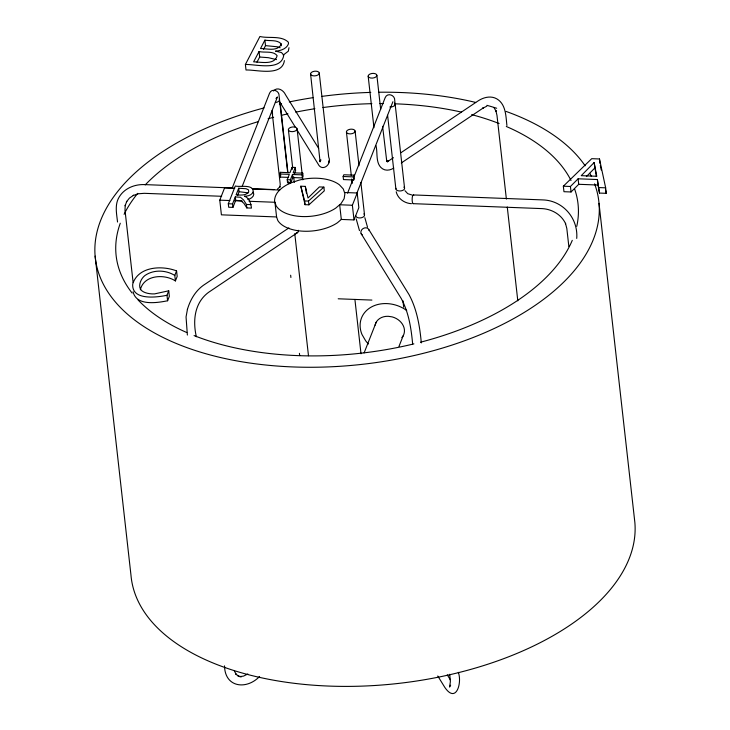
<?xml version="1.0" encoding="UTF-8"?>
<svg xmlns="http://www.w3.org/2000/svg" width="730" height="730" viewBox="0 0 730 730"><rect width="100%" height="100%" fill="white"/><g stroke="black" fill="none" stroke-linecap="round" stroke-linejoin="round"><path stroke-width="1.09" d="M296.654 129.31L317.942 163.748C321.93 172.426 332.223 164.569 328.701 157.06L319.265 73.073A4.371 2.336 -6.4 0 0 312.577 71.741A4.371 2.336 -6.4 0 0 312.924 75.774A4.371 2.336 -6.4 0 0 319.265 73.073M125.213 205.139L125.003 210.24L133.125 282.574M328.701 162.744L328.874 160.819M280.968 43.617L280.776 45.315C276.186 51.565 266.97 48.508 260.519 48.563L264.899 40.123C270.091 41.163 276.843 39.575 280.968 43.617L281.214 45.817M187.437 309.356L186.05 316.948L187.373 335.052M140.352 289.783C143.81 274.79 164.515 273.732 175.41 280.931L177.189 276.415L176.569 270.912C161.868 265.2 138.18 266.359 132.723 284.025C131.473 300.815 157.132 297.384 166.978 295.258L168.73 290.796L154.55 293.898A16.617 8.888 -6.4 0 1 143.363 291.79C136.665 288.441 140.26 279.134 144.887 275.557C153.555 269.416 165.92 269.936 174.789 275.429L175.41 280.931M187.373 309.538C190.11 300.167 195.211 291.233 203.223 285.421L288.879 227.924M125.113 205.787L126.783 201.334L126.409 201.872L129.447 198.085L133.654 195.257L133.179 195.494L138.353 193.779L144.303 193.322L221.619 196.288M174.789 275.429L176.569 270.912M133.079 291.745C136.209 306.171 157.005 302.904 167.599 300.76L169.351 296.298L168.73 290.796M344.496 192.51L357.198 192.994L358.841 207.667L354.013 219.922L341.312 219.438L337.388 222.787A35.378 18.916 -6.4 0 1 277.792 220.496L276.588 216.947L221.409 214.83L219.767 200.157L224.584 187.902L234.722 188.294M232.04 188.468L269.571 93.175C271.761 87.764 279.581 90.639 279.106 96.022L287.711 172.608M228.307 203.77L235.297 186.004C239.887 187.4 253.648 183.759 253.191 191.89C251.768 195.184 247.789 196.306 244.477 196.178C249.213 197.748 251.02 203.643 251.458 208.105L246.831 207.931L244.012 203.46L240.882 200.741L235.699 200.358L232.925 207.393L228.691 207.238L228.307 203.77L232.532 203.925L235.306 196.89L240.489 197.273L243.619 199.993L246.439 204.464L246.831 207.931M238.71 188.24L236.082 194.928C240.216 194.974 246.056 195.959 248.702 191.899L248.519 189.882L246.11 188.723L238.71 188.24L239.102 191.707L237.597 195.521M242.296 186.095L277.446 96.98L275.976 98.431M288.596 177.408L280.092 177.08L279.745 173.995L280.411 172.307L289.956 172.727L292.082 167.334L295.276 167.453L295.623 170.537L294.555 173.229M280.092 177.08L280.758 175.382M295.276 167.453L293.15 172.846L302.74 173.165L302.074 174.853L292.484 174.488L292.83 177.563L290.723 182.911C283.286 186.342 274.608 191.917 274.535 201.079L276.15 205.823A35.378 18.916 -6.4 0 0 335.736 208.114L340.992 203.624L344.122 198.715L344.898 193.706L343.282 188.96L339.377 184.781A35.378 18.916 -6.4 0 0 299.054 180.137L290.723 182.911L287.556 182.783L287.209 179.708L289.317 174.361L279.745 173.995M290.723 182.911L290.385 179.826L292.484 174.488M292.83 177.563L302.421 177.938L303.087 176.24L302.74 173.165M343.137 176.496L343.812 174.762L354.05 175.154L354.397 178.239L353.712 179.972L343.474 179.58L343.137 176.496L353.366 176.888L354.05 175.154M347.553 193.185L352.855 179.708M354.087 176.605L385.194 97.619C387.374 92.208 395.195 95.082 394.729 100.466L404.584 188.258M356.541 194.025L392.904 101.725M354.013 219.922L352.371 205.249L357.198 192.994M364.124 352.873L376.224 322.167M398.972 346.44L403.142 335.855M245.389 64.496L259.916 36.5C268.832 38.681 281.232 35.213 288.377 42.212L288.487 43.818C286.58 48.937 280.475 50.817 275.475 51.127L281.497 52.56L283.778 55.106C281.442 71.467 255.692 64.058 245.389 64.496L246.01 69.998C256.303 69.56 282.054 76.969 284.399 60.608M263.566 49.375L265.51 45.625L264.899 40.123M259.05 51.529L253.629 61.84C260.865 61.968 274.845 65.353 277.144 55.653C273.12 50.507 264.625 52.98 259.05 51.529L259.67 57.031L256.96 62.187M450.638 685.169L449.57 687.058L450.373 681.738L449.744 674.264M320.954 159.943L320.059 161.421L320.233 160.162L320.087 161.859L310.579 73.986M594.129 162.58L581.226 175.674L596.784 176.268L594.129 162.58L596.383 176.505M586.4 176.55L594.749 168.082M563.35 186.205L570.431 186.469L578.105 178.795L597.395 179.534L599.494 193.067L606.274 193.331L605.654 187.829L599.476 158.967L591.711 158.675L563.35 186.205L563.962 191.707L571.052 191.972L578.726 184.298L598.016 185.037L599.494 193.067M300.815 186.214L304.62 200.932L308.489 201.079L323.883 187.099L324.302 190.84L308.918 204.82L305.04 204.674L300.815 186.214L305.313 186.387L308.014 198.012L319.384 186.926L323.883 187.099M273.495 90.985C277.345 86.368 283.578 90.274 285.485 94.708L318.618 148.318M393.497 157.707L387.904 161.376L386.708 161.001L387.247 161.668L386.489 160.344L386.727 161.075L382.593 126.29M401.035 152.643L478.369 100.731C483.771 97.245 490.934 95.475 496.82 98.869C506.018 104.253 505.863 116.28 506.912 125.496M297.639 232.541L208.616 292.301C194.454 302.667 192.665 320.643 196.343 336.722M401.299 162.963L483.223 107.976L482.594 108.305L486.828 106.197M259.606 676.464C246.375 690.215 224.831 687.496 224.521 665.842M283.222 55.078L288.313 51.182L288.998 47.715M393.771 168.019C390.568 170.254 386.006 171.085 382.602 168.84C375.101 163.931 377.939 152.908 375.977 145.671M277.528 189.024L280.083 186.688L279.709 187.236L280.256 184.498L271.989 110.85M247.817 673.972L243.583 676.08L239.65 676.646L241.402 676.746L237.953 675.843L238.728 676.327L235.881 674.018L236.42 674.693L234.357 671.071M247.808 199.436C251.029 199.098 255.518 195.54 253.109 192.136M598.874 187.564L605.654 187.829M287.209 179.708L290.385 179.826M232.888 187.993L144.038 184.581C134.439 184.325 124.465 188.367 119.318 196.799C114.473 204.409 116.636 213.68 117.539 222.02M252.261 188.742L273.905 189.572M413.226 194.928L542.892 199.911C563.067 200.531 578.342 218.452 576.727 238.418M252.744 188.979L279.763 190.019M239.102 191.707L248.337 192.866M413.244 203.661L542.189 208.616C551.953 209.136 561.553 214.711 565.64 223.791L565.458 223.298L566.818 228.463L568.852 246.548M219.767 200.157L229.895 200.54M234.403 200.714L242.287 201.024M249.04 201.279L274.936 202.274L276.588 216.947M352.371 205.249L339.669 204.765L341.312 219.438M246.439 204.464L251.074 204.646M338.2 298.789L371.899 300.085M259.67 57.031L268.312 57.679L276.524 59.614M265.51 45.625L277.309 46.793L280.192 47.769M411.784 194.956L407.741 193.678L404.986 190.703M411.474 203.688C404.63 203.351 397.759 198.66 396.207 191.771M368.905 229.685L409.019 294.591C417.022 309.392 419.786 326.346 421.32 342.908M279.508 101.561L295.477 127.394M361.131 233.627L401.181 298.433C408.736 312.358 411.2 328.345 412.642 343.93M447.28 674.858L450.282 679.703M437.763 675.98L444.926 687.569C456.314 703.966 462.218 682.568 458.321 672.348M493.991 107.584L496.053 111.206L495.825 110.476L496.984 115.422L506.383 199.08M367.5 227.139L364.845 217.659M359.479 230.607L356.194 218.9M306.472 193.304L305.313 186.387M600.325 165.582L601.283 170.017M605.562 190.001L606.274 193.331M599.476 158.967L599.969 163.374M597.395 179.534L598.016 185.037M599.02 203.369L634.863 522.498A253.337 135.442 -6.4 0 1 394.474 683.855A253.337 135.442 -6.4 0 1 130.98 575.231L95.137 256.111M578.105 178.795L578.726 184.298M570.431 186.469L571.052 191.972M507.268 207.001L517.807 300.833M387.603 115.294L395.879 188.942M402.96 300.76L403.672 307.138M376.863 75.29A4.371 2.336 -6.4 0 1 370.521 77.982A4.371 2.336 -6.4 0 1 370.174 73.958A4.371 2.336 -6.4 0 1 376.863 75.29L380.677 109.29M368.175 76.194L373.961 127.741M355.108 131.062A4.371 2.336 -6.4 0 1 348.767 133.763A4.371 2.336 -6.4 0 1 348.42 129.73A4.371 2.336 -6.4 0 1 355.108 131.062L359.005 165.783M360.894 182.573L364.544 215.049M353.366 176.888L353.712 179.972M346.421 131.975L351.322 175.62M351.696 178.969L352.207 183.449M354.908 299.437L361.012 353.776M308.489 201.079L308.918 204.82M297.083 128.836A4.371 2.336 -6.4 0 1 290.741 131.537A4.371 2.336 -6.4 0 1 290.394 127.504A4.371 2.336 -6.4 0 1 297.083 128.836L302.047 173.037M302.558 177.572L302.813 179.835M302.074 174.853L302.421 177.938M304.62 200.932L305.04 204.674M288.396 129.748L292.675 167.845M293.679 176.806L294.309 182.409M292.082 167.334L292.31 169.387M287.903 172.49L280.265 103.66M294.765 233.582L308.489 355.765M288.715 181.578L288.971 183.823M280.411 172.307L280.639 174.361M272.217 111.06L272.6 114.455M290.659 275.219L290.905 277.482M299.428 353.329L299.683 355.592M235.306 196.89L235.699 200.358M232.532 203.925L232.925 207.393M166.978 295.258L167.599 300.76M594.594 183.841A253.337 135.442 -6.4 0 1 407.176 357.07A253.337 135.442 -6.4 0 1 105.257 287.711A253.337 135.442 -6.4 0 1 264.05 107.903M279.38 104.089A253.337 135.442 -6.4 0 1 281.57 103.596M289.299 101.926A253.337 135.442 -6.4 0 1 312.915 97.674M321.976 96.369A253.337 135.442 -6.4 0 1 370.794 92.4M378.751 92.236A253.337 135.442 -6.4 0 1 475.686 102.428M486.901 105.33A253.337 135.442 -6.4 0 1 496.683 108.25M506.109 111.434A253.337 135.442 -6.4 0 1 585.141 165.792M589.803 173.375A253.337 135.442 -6.4 0 1 591.409 176.468M574.638 189.052A232.386 124.246 -6.4 0 1 576.764 226.346M572.274 240.343A232.386 124.246 -6.4 0 1 420.48 342.224M413.883 343.885A232.386 124.246 -6.4 0 1 194.071 335.581M186.77 332.533A232.386 124.246 -6.4 0 1 138.007 299.893M132.121 293.068A232.386 124.246 -6.4 0 1 120.277 223.234M124.082 214.328A232.386 124.246 -6.4 0 1 137.714 193.368M145.197 184.918A232.386 124.246 -6.4 0 1 258.128 121.645M268.093 118.753A232.386 124.246 -6.4 0 1 273.668 117.256M281.36 115.331A232.386 124.246 -6.4 0 1 287.939 113.816M295.714 112.155A232.386 124.246 -6.4 0 1 314.913 108.724M322.879 107.556A232.386 124.246 -6.4 0 1 371.889 103.678M379.855 103.578A232.386 124.246 -6.4 0 1 383.25 103.587M394.446 103.797A232.386 124.246 -6.4 0 1 461.497 112.128M471.653 114.619A232.386 124.246 -6.4 0 1 499.11 123.516M506.301 126.472A232.386 124.246 -6.4 0 1 571.024 180.511M298.351 230.297A4.371 2.646 57.9 0 1 296.28 232.916M363.85 213.89A4.371 2.455 -5.9 0 1 361.523 217.722A4.371 2.455 -5.9 0 1 355.848 215.897M362.409 235.033A4.371 3.65 -32.9 0 1 363.011 228.6A4.371 3.65 -32.9 0 1 369.161 230.616M401.865 337.616A15.138 12.31 21.5 0 0 392.11 316.875L388.25 316.3A15.138 12.31 21.5 0 0 375.092 325.169M368.449 343.976A30.268 24.61 21.5 0 1 365.62 340.737L361.989 334.495A30.268 24.61 21.5 0 1 371.606 306.883A30.268 24.61 21.5 0 1 406.72 310.487M394.465 103.085A4.371 2.336 -6.4 0 1 394.373 105.704A4.371 2.336 -6.4 0 1 389.875 107.009M279.325 99.161A4.371 2.336 -6.4 0 1 275.383 102.528M403.9 187.126A4.371 2.363 -4.3 0 1 400.998 190.895A4.371 2.363 -4.3 0 1 395.97 188.322M413.518 203.451A4.371 1.077 -89.4 0 1 412.158 198.934A4.371 1.077 -89.4 0 1 413.764 195.403M388.57 161.029L386.635 161.348L387.712 161.814L387.174 161.467L388.57 161.029"/></g></svg>
